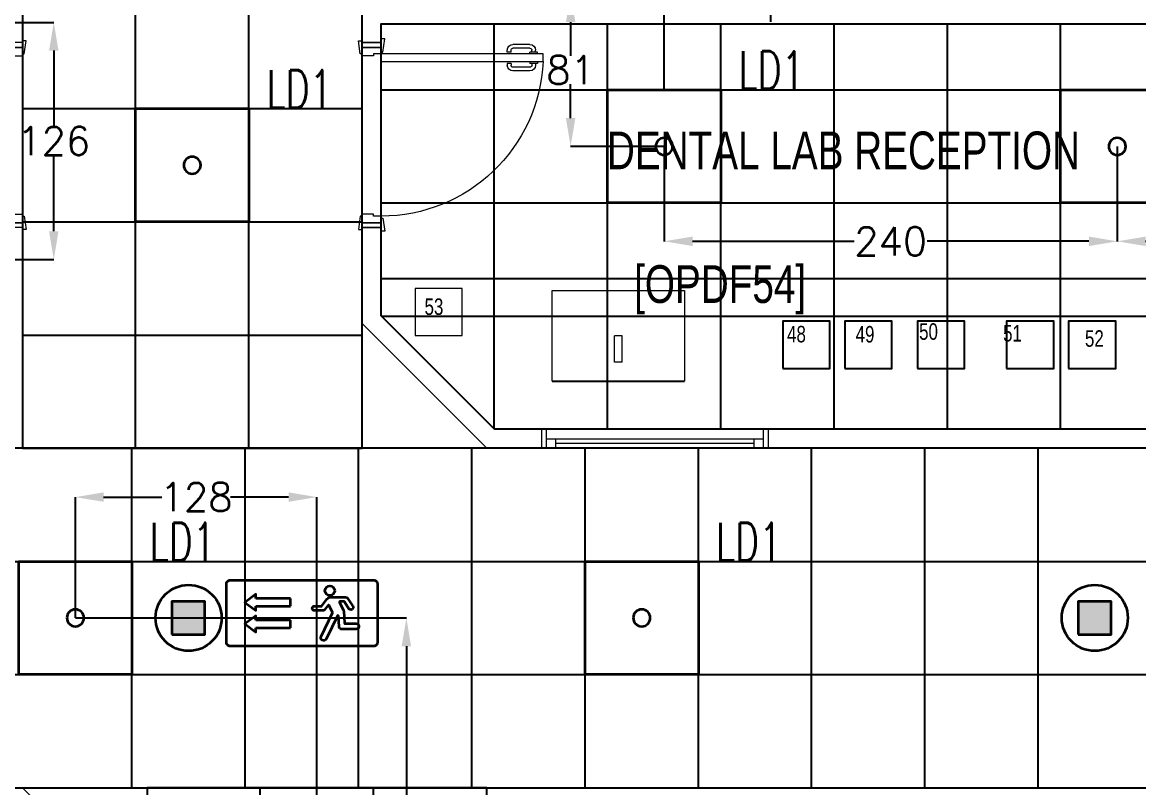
# Model space of a CAD drawing. Extents: x -12260 to 57327, y -29287 to 19916.
# Drawn here: x 23316 to 29229, y -2710 to 1348 of the extents above; entities that cross this region are included whole.
import ezdxf
from ezdxf.enums import TextEntityAlignment as Align

# ---------------------------------------------------------------- set-up
doc = ezdxf.new("R2010")
doc.units = 0
doc.header["$LTSCALE"] = 0.25
doc.linetypes.add('DASHDOT', pattern=[25.4, 12.7, -6.35, 0, -6.35])
for name, color, linetype, lineweight in [('01-First Floor$0$72_EGR_BASE_TEXT', 252, 'Continuous', 5), ('01-First Floor$0$72_EGR_EQP_TAG', 142, 'Continuous', 5), ('01-First Floor$0$Aluminum', 251, 'Continuous', 5), ('01-First Floor$0$LOADING', 253, 'Continuous', 5), ('01-First Floor$0$Walls', 251, 'Continuous', 5), ('01-First Floor$0$Wooden Joinery', 251, 'Continuous', 5), ('E-DIM', 6, 'Continuous', 18), ('E-LITE-CIRC-NUMB', 6, 'Continuous', 25), ('E-LITE-CLNG', 150, 'Continuous', 35), ('E-LITE-CLNG-CNDT', 6, 'DASHDOT', 35), ('E-LITE-CTRL', 6, 'Continuous', 25), ('E-LITE-EXIT-CLNG @ 100', 3, 'Continuous', 35), ('E-LITE-EXIT-CTRL', 6, 'Continuous', 25), ('E-LITE-EXIT-IDEN', 6, 'Continuous', 25), ('E-LITE-IDEN', 6, 'Continuous', 25), ('T-INTC-CLNG @ 100', 33, 'Continuous', 35), ('T-INTC-DEVC-NUMB', 2, 'Continuous', 25)]:
    doc.layers.add(name, color=color, linetype=linetype, lineweight=lineweight)
doc.layers.add('01-First Floor$0$FALSE CEILING', color=251, linetype='Continuous')
doc.styles.add('01-First Floor$0$X3G_ENTITY_257CFD', font='swisscl.ttf', dxfattribs={"height": 200})
doc.styles.add('01-First Floor$0$X3G_ENTITY_9EC9', font='swisscl.ttf', dxfattribs={"height": 0.2})
doc.styles.add('01-First Floor$0$X3G_ENTITY_9F38', font='swisscl.ttf', dxfattribs={"height": 0.2})
doc.styles.add('DC_SIMPLEX', font='SIMPLEX.shx', dxfattribs={"width": 0.7})
doc.styles.get("Standard").update_dxf_attribs({"font": 'romans.shx'})
doc.dimstyles.get("Standard").update_dxf_attribs({"dimtxt": 150, "dimasz": 150, "dimexe": 0.18, "dimexo": 0.0625, "dimgap": 0.09, "dimtad": 0, "dimtih": 1, "dimtoh": 1, "dimdec": 0, "dimlfac": 0.1, "dimzin": 0, "dimdsep": 46, "dimtxsty": 'Standard', "dimcen": 0.09, "dimclrd": 6, "dimadec": 0, "dimazin": 0, "dimtfac": 1, "dimtdec": 0, "dimtofl": 0, "dimtmove": 0, "dimatfit": 3, "dimfxl": 1, "dimtolj": 1, "dimtzin": 0, "dimarcsym": 0})

# ---------------------------------------------------------------- blocks, each defined once
blk = doc.blocks.new('01-First Floor$0$A$C72370EFE')
at = {"layer": '01-First Floor$0$Wooden Joinery'}
for p, q in [((-0.01, -0.04), (-0.02, -0.04)), ((-0.01, -0.03), (-0.01, -0.07)), ((0, -0.03), (-0.01, -0.03)), ((0.04, -0.03), (0.05, -0.03)), ((0.05, -0.03), (0.05, -0.07)), ((0.05, -0.04), (0.06, -0.04)), ((-0.05, -0.07), (-0.05, -0.16)), ((-0.03, -0.07), (-0.03, -0.16)), ((-0.01, -0.06), (-0.02, -0.06)), ((0, -0.07), (-0.01, -0.07)), ((0.04, -0.07), (0.05, -0.07)), ((0.05, -0.06), (0.06, -0.06)), ((0.07, -0.07), (0.07, -0.16)), ((0.09, -0.07), (0.09, -0.16)), ((-0.01, -0.17), (-0.02, -0.17)), ((-0.01, -0.17), (-0.01, -0.19)), ((0.05, -0.17), (0.06, -0.17)), ((0.05, -0.17), (0.05, -0.19)), ((-0.01, -0.19), (-0.02, -0.19)), ((0.05, -0.19), (0.06, -0.19))]:
    blk.add_line(p, q, dxfattribs=at)
for centre, radius, start, end in [((-0.02, -0.07), 0.03, 90, 180), ((0.06, -0.07), 0.03, 0, 90), ((-0.02, -0.07), 0.01, 90, 180), ((0.06, -0.07), 0.01, 0, 90), ((-0.02, -0.16), 0.03, 180, 270), ((-0.02, -0.16), 0.01, 180, 270), ((0.06, -0.16), 0.01, 270, 0), ((0.06, -0.16), 0.03, 270, 0)]:
    blk.add_arc(centre, radius, start, end, dxfattribs=at)
blk = doc.blocks.new('01-First Floor$0$A$C5DAD61B4')
at = {"layer": '01-First Floor$0$Wooden Joinery'}
for points in [[(80, 959.1), (80, 969.1), (10, 979.1), (10, 959.1)], [(940, 959.1), (940, 969.1), (1010, 979.1), (1010, 959.1)], [(70, 859.1), (70, 849.1), (0, 839.1), (0, 859.1)], [(120, 859.1), (120, 0), (80, 0), (80, 859.1)], [(950, 859.1), (950, 849.1), (1020, 839.1), (1020, 859.1)]]:
    blk.add_lwpolyline(points, close=True, dxfattribs=at)
for points in [[(45, 859.1), (45, 959.1), (20, 959.1), (20, 859.1), (45, 859.1)], [(45, 859.1), (80, 859.1), (80, 899.1), (90, 899.1), (90, 959.1), (45, 959.1), (45, 859.1)], [(975, 859.1), (940, 859.1), (940, 899.1), (930, 899.1), (930, 959.1), (975, 959.1), (975, 859.1)], [(975, 859.1), (975, 959.1), (1000, 959.1), (1000, 859.1), (975, 859.1)]]:
    blk.add_lwpolyline(points, dxfattribs=at)
blk.add_arc((80, 859.1), 860, 272.66603, 0, dxfattribs=at)
at = {"layer": '01-First Floor$0$Wooden Joinery', "xscale": 999.9999999998854, "yscale": 999.9999999998854, "zscale": 999.9999999998854, "rotation": 180}
blk.add_blockref('01-First Floor$0$A$C72370EFE', (120, 0), dxfattribs=at)
blk = doc.blocks.new('01-First Floor$0$3-Wall-hung vitreous china basin -  Khroma - 327651xx0 - 327651000 White-4272088-4-Second Floor Level')
at = {"layer": '01-First Floor$0$LOADING'}
for p, q in [((475, 489.5), (-225, 489.5)), ((-225, 489.5), (-225, 10)), ((475, 10), (475, 489.5)), ((105, 250), (145, 250)), ((105, 110), (105, 250)), ((145, 110), (145, 250)), ((105, 110), (145, 110))]:
    blk.add_line(p, q, dxfattribs=at)
blk = doc.blocks.new('01-First Floor$0$A$C37be4daf')
at = {"layer": '01-First Floor$0$Aluminum'}
for p, q in [((1416, 598.2), (216, 598.2)), ((241, 498.2), (241, 598.2)), ((291, 548.2), (291, 598.2)), ((1341, 548.2), (1341, 598.2)), ((1391, 498.2), (1391, 598.2)), ((1391, 548.2), (241, 548.2)), ((291, 573.2), (1341, 573.2)), ((1416, 498.2), (216, 498.2))]:
    blk.add_line(p, q, dxfattribs=at)
at = {"layer": '01-First Floor$0$Walls'}
for p, q in [((216, 498.2), (216, 598.2)), ((1416, 498.2), (1416, 598.2))]:
    blk.add_line(p, q, dxfattribs=at)
blk = doc.blocks.new('01-First Floor')
at = {"layer": '01-First Floor$0$FALSE CEILING', "linetype": 'Continuous'}
for p, q in [((23915.6, -910), (23915.6, 8610)), ((24515.6, -910), (24515.6, 8610)), ((25815.6, -808.1), (25815.6, 1340)), ((26415.6, -810), (26415.6, 1340)), ((27015.6, -810), (27015.6, 1340)), ((27615.6, -810), (27615.6, 1340)), ((28215.6, -810), (28215.6, 1340)), ((28815.6, -810), (28815.6, 1340)), ((25215.6, 990), (32976, 990)), ((23315.6, 890), (25115.6, 890)), ((25215.6, 390), (32976, 390)), ((23315.6, 290), (25115.6, 290)), ((25217.4, -210), (32976, -210)), ((23315.6, -310), (25115.6, -310)), ((23896.4, -2710), (23896.4, -910)), ((24496.4, -2710), (24496.4, -910)), ((25096.4, -2710), (25096.4, -910)), ((25696.4, -2710), (25696.4, -910)), ((26296.4, -2710), (26296.4, -910)), ((26896.4, -2710), (26896.4, -910)), ((27496.4, -2710), (27496.4, -910)), ((28096.4, -2710), (28096.4, -910)), ((28696.4, -2710), (28696.4, -910)), ((8296.4, -1510), (48976, -1510)), ((8296.4, -2110), (48976, -2110)), ((24576, -12830), (24576, -2710)), ((25176, -12830), (25176, -2710))]:
    blk.add_line(p, q, dxfattribs=at)
at = {"layer": '01-First Floor$0$FALSE CEILING'}
for p, q in [((25215.6, -10, -0.1), (32176, -10, -0.1)), ((26122.4, -554.1, -0.2), (26822.4, -554.1, -0.2))]:
    blk.add_line(p, q, dxfattribs=at)
for points in [[(23315.6, -910), (25115.6, -910), (25115.6, 8610), (23315.6, 8610)], [(23976, -12830), (25776, -12830), (25776, -2710), (23976, -2710)]]:
    blk.add_lwpolyline(points, close=True, dxfattribs=at)
for points in [[(25817.4, -810), (25215.6, -208.1), (25215.6, 1340), (32976, 1340), (32976, -810), (25817.4, -810)], [(48976, -910), (8296.4, -910), (8296.4, -2710), (48976, -2710), (48976, -910)]]:
    blk.add_lwpolyline(points, dxfattribs=at)
at = {"layer": '01-First Floor$0$FALSE CEILING', "elevation": -0.2}
for points in [[(27343.7, -487), (27593.7, -487), (27593.7, -237), (27343.7, -237)], [(27671.5, -487), (27921.5, -487), (27921.5, -237), (27671.5, -237)], [(28056.6, -487), (28306.6, -487), (28306.6, -237), (28056.6, -237)], [(28529.2, -487), (28779.2, -487), (28779.2, -237), (28529.2, -237)], [(28857, -487), (29107, -487), (29107, -237), (28857, -237)]]:
    blk.add_lwpolyline(points, close=True, dxfattribs=at)
at = {"layer": '01-First Floor$0$LOADING'}
for p, q in [((25215.6, -10, -0.1), (32176, -10, -0.1)), ((26122.4, -554.1, -0.2), (26822.4, -554.1, -0.2))]:
    blk.add_line(p, q, dxfattribs=at)
at = {"layer": '01-First Floor$0$LOADING', "elevation": -0.2}
for points in [[(25396.2, -312.8), (25646.2, -312.8), (25646.2, -62.8), (25396.2, -62.8)], [(27343.7, -487), (27593.7, -487), (27593.7, -237), (27343.7, -237)], [(27671.5, -487), (27921.5, -487), (27921.5, -237), (27671.5, -237)], [(28056.6, -487), (28306.6, -487), (28306.6, -237), (28056.6, -237)], [(28529.2, -487), (28779.2, -487), (28779.2, -237), (28529.2, -237)], [(28857, -487), (29107, -487), (29107, -237), (28857, -237)]]:
    blk.add_lwpolyline(points, close=True, dxfattribs=at)
at = {"layer": '01-First Floor$0$Walls'}
for p, q in [((25115.6, 1240), (25115.6, 3930)), ((25215.6, 1240), (25215.6, 1340)), ((25215.6, 1340), (32976, 1340)), ((25215.6, 1240), (25115.6, 1240)), ((25115.6, -249.6), (25115.6, 260)), ((25215.6, 260), (25115.6, 260)), ((25215.6, -208.1), (25215.6, 260)), ((25215.6, -208.1), (25817.4, -810)), ((25115.6, -249.6), (25776, -910)), ((32976, -810), (25817.4, -810)), ((33076, -910), (25776, -910)), ((23315.6, -2710), (23976, -3370.4)), ((25776, -2710), (25776, -5730)), ((25776, -2710), (33076, -2710))]:
    blk.add_line(p, q, dxfattribs=at)
at = {"rotation": 180}
blk.add_blockref('01-First Floor$0$A$C37be4daf', (27481.4, -311.8), dxfattribs=at)
at = {"layer": '01-First Floor$0$LOADING', "xscale": -1}
blk.add_blockref('01-First Floor$0$3-Wall-hung vitreous china basin -  Khroma - 327651xx0 - 327651000 White-4272088-4-Second Floor Level', (26597.4, -564.1, -0.2), dxfattribs=at)
at = {"layer": '01-First Floor$0$Wooden Joinery', "rotation": 270}
blk.add_blockref('01-First Floor$0$A$C5DAD61B4', (22356.5, 1260), dxfattribs=at)
at = {"layer": '01-First Floor$0$Wooden Joinery', "xscale": -1, "rotation": 90}
blk.add_blockref('01-First Floor$0$A$C5DAD61B4', (26074.6, 1260), dxfattribs=at)
at = {"layer": '01-First Floor$0$72_EGR_BASE_TEXT', "char_height": 200, "attachment_point": 2}
for s, insert, style in [('DENTAL LAB RECEPTION', (27665, 768.9, 0), '01-First Floor$0$X3G_ENTITY_9EC9'), ('[OPDF54]', (27011.8, 60.1), '01-First Floor$0$X3G_ENTITY_9F38')]:
    blk.add_mtext(s, dxfattribs=dict(at, insert=insert, style=style))
at = {"layer": '01-First Floor$0$72_EGR_EQP_TAG', "char_height": 87.47, "attachment_point": 2, "style": '01-First Floor$0$X3G_ENTITY_257CFD'}
for s, insert in [('53', (25495.9, -116, -0.1)), ('48', (27416.2, -261.4, -0.1)), ('49', (27779.3, -262.2, -0.1)), ('50', (28115.7, -247.9, -0.1)), ('51', (28560.6, -257.1, -0.1)), ('52', (28994.1, -284.8, -0.1))]:
    blk.add_mtext(s, dxfattribs=dict(at, insert=insert))
blk = doc.blocks.new('*U20')
at = {"color": 9}
for p, q in [((-0.603, -0.975), (-2.447, -0.975)), ((-0.603, -1.375), (-0.603, -0.975)), ((-2.447, -1.375), (-0.603, -1.375)), ((-0.603, -2.121), (-2.447, -2.121)), ((-0.603, -2.521), (-0.603, -2.121)), ((-2.447, -2.521), (-0.603, -2.521))]:
    blk.add_line(p, q, dxfattribs=at)
blk.add_lwpolyline([(3.8, -3.5), (-3.8, -3.5, -0.414214), (-4, -3.3), (-4, -0.2, -0.414214), (-3.8, 0), (3.8, 0, -0.414214), (4, -0.2), (4, -3.3, -0.414214)], format="xyb", close=True)
for points in [[(-2.447, -0.975), (-2.447, -0.738), (-3.021, -1.175), (-2.447, -1.612), (-2.447, -1.375)], [(-2.447, -2.121), (-2.447, -1.884), (-3.021, -2.321), (-2.447, -2.758), (-2.447, -2.521)]]:
    blk.add_lwpolyline(points, dxfattribs=at)
blk.add_lwpolyline([(2.489, -1.509), (2.259, -1.15, 0.255575), (2.236, -1.137), (2.012, -1.137, 0.558794), (1.989, -1.176), (2.2, -1.596, -0.100171), (2.213, -1.642), (2.257, -2.278, 0.394397), (2.283, -2.303), (2.874, -2.303, -1), (2.874, -2.598), (2.108, -2.598, -0.394397), (1.975, -2.473), (1.936, -1.897, 0.766279), (1.885, -1.887), (1.278, -3.118, -1), (1.014, -2.988), (1.63, -1.738, 0.235619), (1.63, -1.714), (1.437, -1.332, 0.5506), (1.392, -1.327), (1.206, -1.567, -0.231482), (1.111, -1.613), (0.667, -1.613, -1), (0.667, -1.372), (1.039, -1.372, 0.231482), (1.06, -1.362), (1.345, -0.996, -0.231482), (1.547, -0.897), (2.316, -0.897, -0.255575), (2.418, -0.952), (2.691, -1.379, -1)], format="xyb", close=True, dxfattribs=at)
blk.add_circle((1.481, -0.557), 0.257, dxfattribs=at)
at = {"layer": 'E-LITE-EXIT-CTRL', "style": 'DC_SIMPLEX', "width": 0.7, "flags": 8}
blk.add_attdef('CONTROL', (4.5, -6), '', height=2, rotation=360, dxfattribs=at)
at = {"layer": 'E-LITE-EXIT-IDEN', "style": 'DC_SIMPLEX', "width": 0.7, "flags": 8}
blk.add_attdef('TYPE', (4.5, 0.5), '', height=2, rotation=360, dxfattribs=at)
blk = doc.blocks.new('*U16')
blk.add_lwpolyline([(-300, 300), (-300, -300), (300, -300), (300, 300)], close=True)
blk.add_circle((0, 0), 45)
at = {"layer": 'E-LITE-CIRC-NUMB', "style": 'DC_SIMPLEX', "width": 0.7, "flags": 8}
blk.add_attdef('CIRCUIT', text='', height=200, rotation=0, dxfattribs=at).set_placement((-473.9, 300), align=Align.RIGHT)
at = {"layer": 'E-LITE-CTRL', "style": 'DC_SIMPLEX', "width": 0.7, "flags": 8}
blk.add_attdef('CONTROL', (1118.9, -935), '', height=200, rotation=360, dxfattribs=at)
at = {"layer": 'E-LITE-IDEN', "style": 'DC_SIMPLEX', "width": 0.7, "flags": 8}
blk.add_attdef('TYPE', (460.4, 457.6), '', height=200, rotation=360, dxfattribs=at)
blk = doc.blocks.new('DC_PA-CL-Speaker')
blk.add_hatch(color=256).paths.add_polyline_path([(-0.883, -0.87), (0.865, -0.87), (0.865, 0.878), (-0.883, 0.878)])
blk.add_lwpolyline([(-0.883, -0.87), (0.865, -0.87), (0.865, 0.878), (-0.883, 0.878)], close=True)
blk.add_circle((0, 0), 1.75)
at = {"layer": 'T-INTC-DEVC-NUMB', "style": 'DC_SIMPLEX', "width": 0.7}
blk.add_attdef('DC_CONTROL', (3.364, 2.471), '', height=2, rotation=360, dxfattribs=at)
blk = doc.blocks.new('*D273')
at = {"layer": 'Defpoints', "color": 0}
for p in [(26715.6, 1755), (27279.6, 1350.4, 0), (26715.6, 990)]:
    blk.add_point(p, dxfattribs=at)
at = {"layer": 'E-DIM', "color": 0, "lineweight": -2, "transparency": 16777216}
for p, q in [((26715.6, 990), (26715.6, 1755.2)), ((27279.6, 1350.5), (27279.6, 1755.2))]:
    blk.add_line(p, q, dxfattribs=at)
at = {"layer": 'E-DIM', "color": 6, "lineweight": -2, "transparency": 16777216}
for p, q in [((26865.6, 1755), (26876.1, 1755)), ((27129.6, 1755), (27119.1, 1755))]:
    blk.add_line(p, q, dxfattribs=at)
at = {"layer": 'E-DIM', "color": 6, "transparency": 16777216}
for points in [[(26865.6, 1780), (26865.6, 1730), (26715.6, 1755)], [(27129.6, 1780), (27129.6, 1730), (27279.6, 1755)]]:
    blk.add_solid(points, dxfattribs=at)
at = {"layer": 'E-DIM', "color": 7, "transparency": 16777216, "insert": (26997.6, 1755), "char_height": 150, "attachment_point": 5}
blk.add_mtext('\\A1;56', dxfattribs=at)
blk = doc.blocks.new('*D274')
at = {"layer": 'Defpoints', "color": 0}
for p in [(26976.5, 1498.8, 0), (26219.9, 690), (26715.6, 690)]:
    blk.add_point(p, dxfattribs=at)
at = {"layer": 'E-DIM', "color": 0, "lineweight": -2, "transparency": 16777216}
for p, q in [((26976.4, 1498.8), (26219.7, 1498.8)), ((26715.5, 690), (26219.7, 690))]:
    blk.add_line(p, q, dxfattribs=at)
at = {"layer": 'E-DIM', "color": 6, "lineweight": -2, "transparency": 16777216}
for p, q in [((26219.9, 1348.8), (26219.9, 1169.5)), ((26219.9, 840), (26219.9, 1019.3))]:
    blk.add_line(p, q, dxfattribs=at)
at = {"layer": 'E-DIM', "color": 6, "transparency": 16777216}
for points in [[(26194.9, 1348.8), (26244.9, 1348.8), (26219.9, 1498.8)], [(26194.9, 840), (26244.9, 840), (26219.9, 690)]]:
    blk.add_solid(points, dxfattribs=at)
at = {"layer": 'E-DIM', "color": 7, "transparency": 16777216, "insert": (26219.9, 1094.4), "char_height": 150, "attachment_point": 5}
blk.add_mtext('\\A1;81', dxfattribs=at)
blk = doc.blocks.new('*D275')
at = {"layer": 'Defpoints', "color": 0}
for p in [(26715.6, 690), (29115.6, 690), (29115.6, 186.7)]:
    blk.add_point(p, dxfattribs=at)
at = {"layer": 'E-DIM', "color": 0, "lineweight": -2, "transparency": 16777216}
for p, q in [((26715.6, 689.9), (26715.6, 186.5)), ((29115.6, 689.9), (29115.6, 186.5))]:
    blk.add_line(p, q, dxfattribs=at)
at = {"layer": 'E-DIM', "color": 6, "lineweight": -2, "transparency": 16777216}
for p, q in [((26865.6, 186.7), (27722.6, 186.7)), ((28965.6, 186.7), (28108.5, 186.7))]:
    blk.add_line(p, q, dxfattribs=at)
at = {"layer": 'E-DIM', "color": 6, "transparency": 16777216}
for points in [[(26865.6, 211.7), (26865.6, 161.7), (26715.6, 186.7)], [(28965.6, 211.7), (28965.6, 161.7), (29115.6, 186.7)]]:
    blk.add_solid(points, dxfattribs=at)
at = {"layer": 'E-DIM', "color": 7, "transparency": 16777216, "insert": (27915.6, 186.7), "char_height": 150, "attachment_point": 5}
blk.add_mtext('\\A1;240', dxfattribs=at)
blk = doc.blocks.new('*D276')
at = {"layer": 'Defpoints', "color": 0}
for p in [(29115.6, 690), (31515.6, 690), (31515.6, 186.7)]:
    blk.add_point(p, dxfattribs=at)
at = {"layer": 'E-DIM', "color": 0, "lineweight": -2, "transparency": 16777216}
for p, q in [((29115.6, 689.9), (29115.6, 186.5)), ((31515.6, 689.9), (31515.6, 186.5))]:
    blk.add_line(p, q, dxfattribs=at)
at = {"layer": 'E-DIM', "color": 6, "lineweight": -2, "transparency": 16777216}
for p, q in [((29265.6, 186.7), (30122.6, 186.7)), ((31365.6, 186.7), (30508.5, 186.7))]:
    blk.add_line(p, q, dxfattribs=at)
at = {"layer": 'E-DIM', "color": 6, "transparency": 16777216}
for points in [[(29265.6, 211.7), (29265.6, 161.7), (29115.6, 186.7)], [(31365.6, 211.7), (31365.6, 161.7), (31515.6, 186.7)]]:
    blk.add_solid(points, dxfattribs=at)
at = {"layer": 'E-DIM', "color": 7, "transparency": 16777216, "insert": (30315.6, 186.7), "char_height": 150, "attachment_point": 5}
blk.add_mtext('\\A1;240', dxfattribs=at)
blk = doc.blocks.new('*D288')
at = {"layer": 'Defpoints', "color": 0}
for p in [(22515.6, 1347.6, 0), (23482.2, 1347.6), (22515.6, 90)]:
    blk.add_point(p, dxfattribs=at)
at = {"layer": 'E-DIM', "color": 0, "lineweight": -2, "transparency": 16777216}
for p, q in [((22515.6, 1347.6), (23482.4, 1347.6)), ((22515.6, 90), (23482.4, 90))]:
    blk.add_line(p, q, dxfattribs=at)
at = {"layer": 'E-DIM', "color": 6, "lineweight": -2, "transparency": 16777216}
for p, q in [((23482.2, 1197.6), (23482.2, 793.9)), ((23482.2, 240), (23482.2, 643.7))]:
    blk.add_line(p, q, dxfattribs=at)
at = {"layer": 'E-DIM', "color": 6, "transparency": 16777216}
for points in [[(23457.2, 1197.6), (23507.2, 1197.6), (23482.2, 1347.6)], [(23457.2, 240), (23507.2, 240), (23482.2, 90)]]:
    blk.add_solid(points, dxfattribs=at)
at = {"layer": 'E-DIM', "color": 7, "transparency": 16777216, "insert": (23482.2, 718.8), "char_height": 150, "attachment_point": 5}
blk.add_mtext('\\A1;126', dxfattribs=at)
blk = doc.blocks.new('*D119')
at = {"layer": 'Defpoints', "color": 0}
for p in [(24876, -1169.3), (23596.4, -1810, 0), (24876, -4310)]:
    blk.add_point(p, dxfattribs=at)
at = {"layer": 'E-DIM', "color": 0, "lineweight": -2, "transparency": 16777216}
for p, q in [((23596.4, -1809.9), (23596.4, -1169.1)), ((24876, -4310), (24876, -1169.1))]:
    blk.add_line(p, q, dxfattribs=at)
at = {"layer": 'E-DIM', "color": 6, "lineweight": -2, "transparency": 16777216}
for p, q in [((23746.4, -1169.3), (24054, -1169.3)), ((24726, -1169.3), (24418.4, -1169.3))]:
    blk.add_line(p, q, dxfattribs=at)
at = {"layer": 'E-DIM', "color": 6, "transparency": 16777216}
for points in [[(23746.4, -1144.3), (23746.4, -1194.3), (23596.4, -1169.3)], [(24726, -1144.3), (24726, -1194.3), (24876, -1169.3)]]:
    blk.add_solid(points, dxfattribs=at)
at = {"layer": 'E-DIM', "color": 7, "transparency": 16777216, "insert": (24236.2, -1169.3), "char_height": 150, "attachment_point": 5}
blk.add_mtext('\\A1;128', dxfattribs=at)
blk = doc.blocks.new('*D120')
at = {"layer": 'Defpoints', "color": 0}
for p in [(23596.4, -1810, 0), (24876, -4310), (25349.9, -4310)]:
    blk.add_point(p, dxfattribs=at)
at = {"layer": 'E-DIM', "color": 0, "lineweight": -2, "transparency": 16777216}
for p, q in [((23596.5, -1810), (25350, -1810)), ((24876, -4310), (25350, -4310))]:
    blk.add_line(p, q, dxfattribs=at)
at = {"layer": 'E-DIM', "color": 6, "lineweight": -2, "transparency": 16777216}
for p, q in [((25349.9, -1960), (25349.9, -2984.9)), ((25349.9, -4160), (25349.9, -3135.1))]:
    blk.add_line(p, q, dxfattribs=at)
at = {"layer": 'E-DIM', "color": 6, "transparency": 16777216}
for points in [[(25324.9, -1960), (25374.9, -1960), (25349.9, -1810)], [(25324.9, -4160), (25374.9, -4160), (25349.9, -4310)]]:
    blk.add_solid(points, dxfattribs=at)
at = {"layer": 'E-DIM', "color": 7, "transparency": 16777216, "insert": (25349.9, -3060), "char_height": 150, "attachment_point": 5}
blk.add_mtext('\\A1;250', dxfattribs=at)

msp = doc.modelspace()

# ---------------------------------------------------------------- block references
at = {"layer": 'E-LITE-CLNG'}
ref = msp.add_blockref('*U16', (26715.6, 690), dxfattribs=dict(at, xscale=-1))
ref.add_attrib('TYPE', 'LD1', (27109.1, 994.5), dxfattribs={"layer": 'E-LITE-IDEN', "height": 200, "rotation": 0, "style": 'DC_SIMPLEX', "width": 0.7, "flags": 8})
ref = msp.add_blockref('*U16', (29115.6, 690), dxfattribs=dict(at, xscale=-1))
ref.add_attrib('TYPE', 'LD1', (29509.1, 994.5), dxfattribs={"layer": 'E-LITE-IDEN', "height": 200, "rotation": 0, "style": 'DC_SIMPLEX', "width": 0.7, "flags": 8})
ref = msp.add_blockref('*U16', (24215.6, 590), dxfattribs=dict(at, xscale=-1))
ref.add_attrib('TYPE', 'LD1', (24609.1, 894.5), dxfattribs={"layer": 'E-LITE-IDEN', "height": 200, "rotation": 0, "style": 'DC_SIMPLEX', "width": 0.7, "flags": 8})
ref = msp.add_blockref('*U16', (23596.4, -1810, 0), dxfattribs=dict(at, xscale=-1))
ref.add_attrib('TYPE', 'LD1', (23989.9, -1505.5, 0), dxfattribs={"layer": 'E-LITE-IDEN', "height": 200, "rotation": 0, "style": 'DC_SIMPLEX', "width": 0.7, "flags": 8})
ref = msp.add_blockref('*U16', (26596.4, -1810, 0), dxfattribs=dict(at, xscale=-1))
ref.add_attrib('TYPE', 'LD1', (26989.9, -1505.5, 0), dxfattribs={"layer": 'E-LITE-IDEN', "height": 200, "rotation": 0, "style": 'DC_SIMPLEX', "width": 0.7, "flags": 8})
at = {"layer": 'E-LITE-CLNG-CNDT'}
msp.add_blockref('01-First Floor', (0, 0), dxfattribs=at)
at = {"layer": 'E-LITE-EXIT-CLNG @ 100', "xscale": 100, "yscale": 100, "zscale": 100}
msp.add_blockref('*U20', (24796.4, -1610, 0), dxfattribs=at)
at = {"layer": 'T-INTC-CLNG @ 100', "xscale": 100, "yscale": 100, "zscale": 100}
for p in [(24196.4, -1810), (28996.4, -1810)]:
    msp.add_blockref('DC_PA-CL-Speaker', p, dxfattribs=at)

# ---------------------------------------------------------------- dimensions: what is measured, and where the dimension line sits
at = {"layer": 'E-DIM'}
for base, p1, p2, picture, middle in [((26715.6, 1755), (27279.6, 1350.4, 0), (26715.6, 990), '*D273', (26997.6, 1755)), ((29115.6, 186.7), (26715.6, 690), (29115.6, 690), '*D275', (27915.6, 186.7)), ((31515.6, 186.7), (29115.6, 690), (31515.6, 690), '*D276', (30315.6, 186.7)), ((24876, -1169.3), (23596.4, -1810, 0), (24876, -4310), '*D119', (24236.2, -1169.3))]:
    dim = msp.add_linear_dim(base=base, p1=p1, p2=p2, dimstyle='Standard', override={"dimclrt": 7}, dxfattribs=at)
    dim.commit()
    dim.dimension.update_dxf_attribs({"geometry": picture, "text_midpoint": middle})
for base, p1, p2, picture, middle in [((26219.9, 690), (26976.5, 1498.8, 0), (26715.6, 690), '*D274', (26219.9, 1094.4)), ((23482.2, 1347.6), (22515.6, 90), (22515.6, 1347.6, 0), '*D288', (23482.2, 718.8)), ((25349.9, -4310), (23596.4, -1810, 0), (24876, -4310), '*D120', (25349.9, -3060))]:
    dim = msp.add_linear_dim(base=base, p1=p1, p2=p2, angle=90, dimstyle='Standard', override={"dimclrt": 7}, dxfattribs=at)
    dim.commit()
    dim.dimension.update_dxf_attribs({"geometry": picture, "text_midpoint": middle})

doc.saveas('drawing.dxf')
